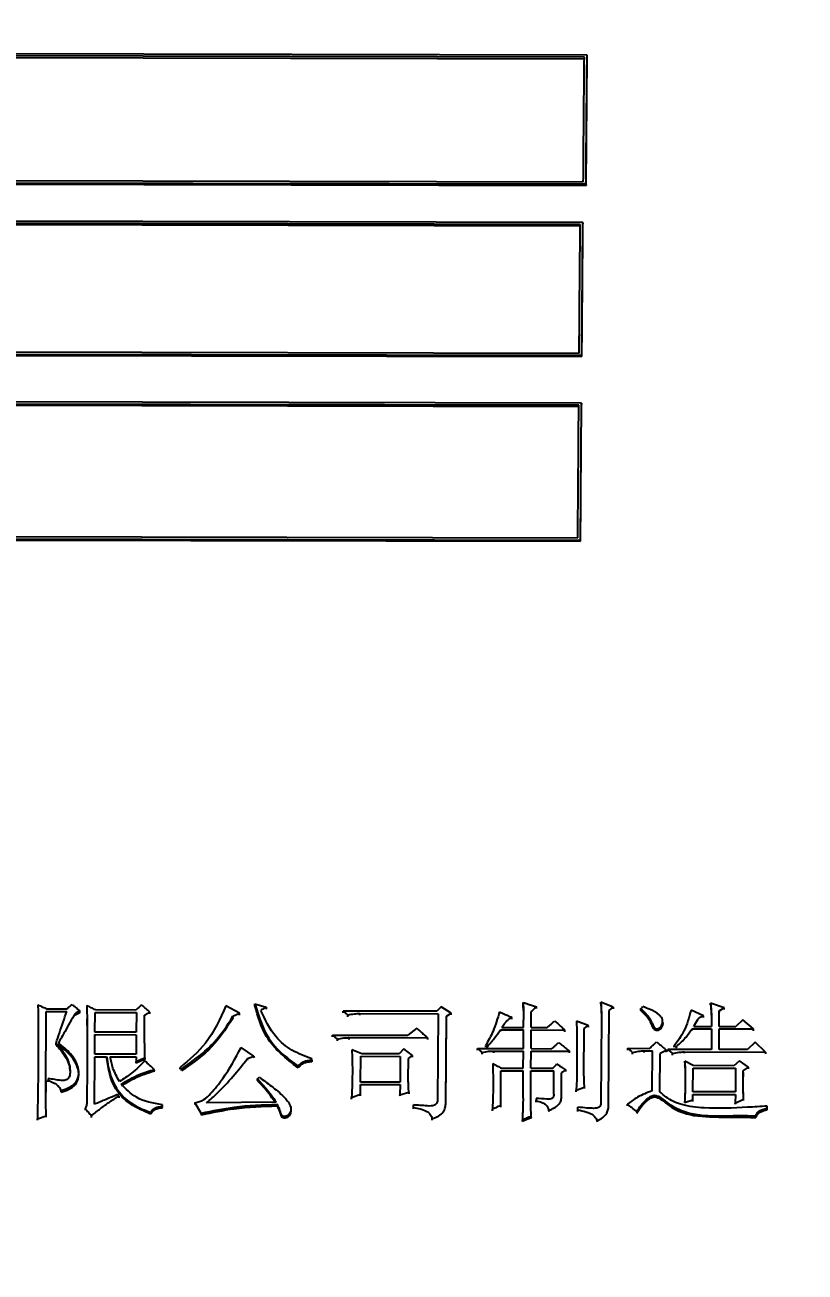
# Model space of a CAD drawing. Header units: millimetres. Extents: x 2454 to 4226, y 715 to 1968.
# Drawn here: x 2869.37 to 2882.25, y 1778.9 to 1799.49 of the extents above; entities that cross this region are included whole.
import ezdxf

# ---------------------------------------------------------------- set-up
doc = ezdxf.new("R2010")
doc.units = ezdxf.units.MM
doc.layers.add('标注', color=3, linetype='Continuous', lineweight=13)
doc.styles.add('SLDTEXTSTYLE1', font='txt.shx', dxfattribs={"width": 0.7, "bigfont": 'gbcbig.shx'})
doc.dimstyles.new('SLDDIMSTYLE12$0', dxfattribs={"dimtxt": 12, "dimasz": 10, "dimexe": 0, "dimexo": 0.0625, "dimgap": 0.875, "dimtad": 1, "dimdec": 1, "dimlfac": 1.8, "dimrnd": 1e-09, "dimzin": 12, "dimdsep": 46, "dimtxsty": 'SLDTEXTSTYLE1', "dimcen": 0.09, "dimdle": 8.16, "dimclrd": 3, "dimclre": 3, "dimadec": 0, "dimazin": 3, "dimtfac": 1, "dimtdec": 1, "dimtofl": 0, "dimtmove": 0, "dimatfit": 3, "dimfxl": 0, "dimfrac": 2, "dimtolj": 1, "dimlwd": 5, "dimlwe": 5, "dimarcsym": 0})

# ---------------------------------------------------------------- blocks, each defined once
blk = doc.blocks.new('*D56')
at = {"layer": 'Defpoints', "color": 0, "transparency": 16777216}
for p in [(3032.639, 1924.435), (3032.639, 1854.79), (2793.431, 1778.896)]:
    blk.add_point(p, dxfattribs=at)
at = {"layer": '标注', "color": 3, "linetype": 'Continuous', "lineweight": 5, "transparency": 16777216}
for p, q in [((3032.639, 1924.372), (3032.639, 1854.79)), ((2803.431, 1854.79), (3022.639, 1854.79))]:
    blk.add_line(p, q, dxfattribs=at)
at = {"layer": '标注', "color": 3, "lineweight": 5, "transparency": 16777216}
blk.add_line((2793.431, 1778.958), (2793.431, 1854.79), dxfattribs=at)
at = {"layer": '标注', "color": 3, "transparency": 16777216}
for points in [[(2803.431, 1856.457), (2803.431, 1853.123), (2793.431, 1854.79)], [(3022.639, 1856.457), (3022.639, 1853.123), (3032.639, 1854.79)]]:
    blk.add_solid(points, dxfattribs=at)
at = {"layer": '标注', "color": 0, "transparency": 16777216, "insert": (2913.035, 1869.379), "char_height": 12, "attachment_point": 5, "style": 'SLDTEXTSTYLE1'}
blk.add_mtext('\\A1;{\\H2.28571x;290}', dxfattribs=at)

msp = doc.modelspace()

# ---------------------------------------------------------------- linework, layer by layer
at = {"color": 7, "linetype": 'Continuous', "lineweight": 25}
for p, q in [((2878.654, 1798.995), (2858.735, 1799.038)), ((2878.609, 1798.962), (2858.78, 1799.005)), ((2858.78, 1798.979), (2878.609, 1798.936)), ((2878.636, 1796.843), (2878.654, 1798.97)), ((2858.717, 1796.91), (2878.635, 1796.867)), ((2858.717, 1796.886), (2878.636, 1796.843)), ((2858.762, 1796.944), (2878.591, 1796.901)), ((2878.635, 1796.867), (2878.636, 1796.843)), ((2878.585, 1796.233), (2860.577, 1796.272)), ((2878.54, 1796.199), (2860.627, 1796.237)), ((2860.627, 1796.214), (2878.54, 1796.175)), ((2878.568, 1794.015), (2878.585, 1796.21)), ((2860.559, 1794.076), (2878.568, 1794.037)), ((2860.56, 1794.054), (2878.568, 1794.015)), ((2860.61, 1794.111), (2878.523, 1794.072)), ((2878.562, 1793.248), (2858.643, 1793.291)), ((2878.516, 1793.212), (2858.688, 1793.255)), ((2858.688, 1793.234), (2878.517, 1793.191)), ((2878.546, 1790.966), (2878.562, 1793.226)), ((2858.672, 1791.065), (2878.5, 1791.022)), ((2858.626, 1791.029), (2878.545, 1790.986)), ((2858.627, 1791.009), (2878.546, 1790.966)), ((2869.729, 1783.243), (2870.06, 1783.242)), ((2871.199, 1783.223), (2870.537, 1783.224)), ((2872.912, 1783.17), (2872.689, 1783.294)), ((2873.167, 1783.298), (2873.166, 1783.326)), ((2876.242, 1783.278), (2876.174, 1783.204)), ((2876.407, 1783.17), (2876.242, 1783.278)), ((2879.085, 1783.272), (2878.881, 1783.356)), ((2878.882, 1783.326), (2878.886, 1783.243)), ((2878.886, 1783.243), (2878.889, 1783.174)), ((2879.016, 1783.214), (2879.085, 1783.272)), ((2879.543, 1783.217), (2879.542, 1783.246)), ((2880.574, 1783.128), (2880.37, 1783.22)), ((2880.915, 1783.26), (2880.692, 1783.335)), ((2880.837, 1783.21), (2880.915, 1783.26)), ((2869.712, 1781.895), (2869.719, 1783.201)), ((2869.719, 1783.201), (2870.06, 1783.201)), ((2869.72, 1783.173), (2869.719, 1783.201)), ((2870.275, 1783.179), (2870.197, 1783.138)), ((2870.525, 1782.859), (2870.527, 1783.183)), ((2870.527, 1783.183), (2871.209, 1783.181)), ((2870.528, 1783.154), (2870.527, 1783.183)), ((2871.209, 1783.181), (2871.207, 1782.858)), ((2871.346, 1783.111), (2871.345, 1783.14)), ((2872.805, 1783.12), (2872.912, 1783.17)), ((2872.806, 1783.091), (2872.805, 1783.12)), ((2874.626, 1783.207), (2874.703, 1783.141)), ((2876.174, 1783.204), (2874.626, 1783.207)), ((2874.627, 1783.179), (2874.626, 1783.207)), ((2874.704, 1783.112), (2874.703, 1783.141)), ((2874.898, 1783.165), (2876.193, 1783.162)), ((2874.899, 1783.136), (2874.898, 1783.165)), ((2876.193, 1783.162), (2876.185, 1781.731)), ((2876.321, 1781.689), (2876.329, 1783.121)), ((2876.322, 1781.662), (2876.33, 1783.092)), ((2876.329, 1783.121), (2876.407, 1783.17)), ((2877.41, 1783.073), (2877.41, 1783.102)), ((2877.603, 1782.935), (2877.604, 1783.06)), ((2877.604, 1783.135), (2877.604, 1783.128)), ((2877.73, 1782.935), (2877.731, 1783.201)), ((2877.732, 1783.172), (2877.731, 1783.201)), ((2878.674, 1782.966), (2878.48, 1783.041)), ((2878.889, 1783.099), (2878.882, 1781.692)), ((2879.008, 1781.658), (2879.016, 1783.214)), ((2879.901, 1783.021), (2879.901, 1783.05)), ((2880.574, 1783.1), (2880.574, 1783.128)), ((2880.836, 1782.953), (2880.837, 1783.21)), ((2880.838, 1783.182), (2880.837, 1783.21)), ((2881.226, 1783.06), (2881.108, 1782.953)), ((2881.4, 1782.911), (2881.226, 1783.06)), ((2870.523, 1782.493), (2870.525, 1782.818)), ((2871.207, 1782.858), (2870.525, 1782.859)), ((2870.525, 1782.818), (2871.207, 1782.816)), ((2870.526, 1782.79), (2870.525, 1782.818)), ((2871.207, 1782.816), (2871.205, 1782.492)), ((2871.346, 1782.732), (2871.345, 1782.915)), ((2874.448, 1782.809), (2874.526, 1782.743)), ((2874.448, 1782.809), (2875.695, 1782.807)), ((2874.449, 1782.781), (2874.448, 1782.809)), ((2875.841, 1782.923), (2875.695, 1782.807)), ((2877.223, 1782.895), (2877.603, 1782.894)), ((2877.243, 1782.936), (2877.603, 1782.935)), ((2877.601, 1782.586), (2877.603, 1782.894)), ((2877.728, 1782.586), (2877.73, 1782.894)), ((2877.73, 1782.935), (2877.993, 1782.935)), ((2877.73, 1782.894), (2878.285, 1782.892)), ((2878.602, 1782.143), (2878.606, 1782.917)), ((2878.606, 1782.917), (2878.674, 1782.966)), ((2880.388, 1782.913), (2880.709, 1782.912)), ((2880.417, 1782.954), (2880.709, 1782.954)), ((2880.709, 1782.912), (2880.707, 1782.571)), ((2880.833, 1782.571), (2880.835, 1782.912)), ((2880.835, 1782.912), (2881.4, 1782.911)), ((2880.836, 1782.953), (2881.108, 1782.953)), ((2873.152, 1782.463), (2872.938, 1782.605)), ((2874.721, 1782.767), (2876.016, 1782.764)), ((2874.722, 1782.739), (2874.721, 1782.767)), ((2876.979, 1782.61), (2876.979, 1782.638)), ((2877.009, 1782.593), (2877.008, 1782.621)), ((2880.094, 1782.631), (2880.133, 1782.623)), ((2880.095, 1782.603), (2880.094, 1782.631)), ((2881.428, 1782.695), (2881.301, 1782.57)), ((2881.602, 1782.528), (2881.428, 1782.695)), ((2870.519, 1781.668), (2870.523, 1782.452)), ((2871.205, 1782.492), (2870.523, 1782.493)), ((2870.523, 1782.452), (2870.718, 1782.451)), ((2870.719, 1782.424), (2870.718, 1782.451)), ((2870.776, 1782.451), (2871.205, 1782.45)), ((2871.205, 1782.45), (2871.204, 1782.375)), ((2871.351, 1782.436), (2871.351, 1782.406)), ((2873.045, 1782.421), (2873.152, 1782.463)), ((2874.105, 1782.394), (2874.106, 1782.419)), ((2874.105, 1782.394), (2874.106, 1782.367)), ((2874.106, 1782.392), (2874.106, 1782.419)), ((2874.934, 1782.501), (2874.768, 1782.568)), ((2874.912, 1782.034), (2874.914, 1782.459)), ((2874.914, 1782.459), (2875.566, 1782.458)), ((2875.547, 1782.499), (2874.934, 1782.501)), ((2875.625, 1782.582), (2875.547, 1782.499)), ((2875.566, 1782.458), (2875.564, 1782.033)), ((2875.771, 1782.474), (2875.625, 1782.582)), ((2875.7, 1782.074), (2875.702, 1782.424)), ((2875.702, 1782.424), (2875.771, 1782.474)), ((2876.842, 1782.588), (2877.601, 1782.586)), ((2876.843, 1782.56), (2876.842, 1782.588)), ((2876.92, 1782.494), (2876.92, 1782.521)), ((2877.114, 1782.546), (2877.601, 1782.545)), ((2877.115, 1782.518), (2877.114, 1782.546)), ((2877.6, 1782.262), (2877.601, 1782.545)), ((2877.726, 1782.261), (2877.728, 1782.545)), ((2877.728, 1782.586), (2878.069, 1782.585)), ((2877.728, 1782.545), (2878.361, 1782.543)), ((2877.729, 1782.517), (2877.728, 1782.545)), ((2879.325, 1782.591), (2879.685, 1782.59)), ((2879.325, 1782.563), (2879.325, 1782.591)), ((2879.403, 1782.497), (2879.402, 1782.524)), ((2879.597, 1782.549), (2879.733, 1782.549)), ((2879.598, 1782.521), (2879.597, 1782.549)), ((2879.73, 1781.89), (2879.733, 1782.549)), ((2879.856, 1781.873), (2879.86, 1782.507)), ((2879.987, 1782.573), (2880.064, 1782.506)), ((2880.707, 1782.571), (2879.987, 1782.573)), ((2879.987, 1782.545), (2879.987, 1782.573)), ((2880.065, 1782.479), (2880.064, 1782.506)), ((2880.259, 1782.531), (2881.602, 1782.528)), ((2880.26, 1782.503), (2880.259, 1782.531)), ((2881.301, 1782.57), (2880.833, 1782.571)), ((2870.256, 1782.194), (2870.255, 1782.222)), ((2871.205, 1782.348), (2871.204, 1782.375)), ((2871.506, 1782.215), (2871.505, 1782.242)), ((2871.934, 1782.274), (2871.953, 1782.249)), ((2871.935, 1782.247), (2871.934, 1782.274)), ((2871.954, 1782.222), (2871.953, 1782.249)), ((2877.227, 1781.645), (2877.23, 1782.221)), ((2877.23, 1782.221), (2877.599, 1782.22)), ((2877.24, 1782.263), (2877.6, 1782.262)), ((2877.597, 1781.77), (2877.599, 1782.22)), ((2877.723, 1781.711), (2877.726, 1782.22)), ((2877.726, 1782.261), (2878.086, 1782.261)), ((2877.726, 1782.22), (2878.106, 1782.219)), ((2878.104, 1781.835), (2878.106, 1782.219)), ((2878.23, 1781.785), (2878.232, 1782.185)), ((2880.404, 1782.306), (2880.268, 1782.381)), ((2880.401, 1781.872), (2880.403, 1782.264)), ((2880.403, 1782.264), (2881.104, 1782.263)), ((2881.075, 1782.304), (2880.404, 1782.306)), ((2881.173, 1782.387), (2881.075, 1782.304)), ((2881.104, 1782.263), (2881.102, 1781.871)), ((2881.319, 1782.279), (2881.173, 1782.387)), ((2881.231, 1782.221), (2881.319, 1782.279)), ((2881.231, 1782.194), (2881.231, 1782.221)), ((2881.232, 1782.193), (2881.231, 1782.122)), ((2869.714, 1782.062), (2869.713, 1781.868)), ((2869.752, 1782.095), (2869.752, 1782.062)), ((2869.753, 1782.035), (2869.752, 1782.062)), ((2873.209, 1782.06), (2873.208, 1782.088)), ((2874.911, 1781.992), (2875.564, 1781.991)), ((2874.911, 1781.834), (2874.911, 1781.992)), ((2874.912, 1781.966), (2874.911, 1781.992)), ((2875.564, 1782.033), (2874.912, 1782.034)), ((2875.564, 1781.991), (2875.563, 1781.824)), ((2875.701, 1782.047), (2875.7, 1782.074)), ((2878.485, 1782.076), (2878.474, 1781.901)), ((2869.713, 1781.868), (2869.712, 1781.895)), ((2869.966, 1781.868), (2869.965, 1781.895)), ((2870.919, 1781.801), (2870.92, 1781.774)), ((2874.764, 1781.776), (2874.911, 1781.834)), ((2874.765, 1781.749), (2874.764, 1781.776)), ((2875.563, 1781.824), (2875.709, 1781.865)), ((2875.564, 1781.798), (2875.563, 1781.824)), ((2875.709, 1781.865), (2875.71, 1781.838)), ((2878.231, 1781.759), (2878.23, 1781.785)), ((2878.474, 1781.901), (2878.611, 1781.951)), ((2881.102, 1781.871), (2880.401, 1781.872)), ((2880.401, 1781.83), (2881.102, 1781.829)), ((2880.401, 1781.738), (2880.401, 1781.83)), ((2880.402, 1781.804), (2880.401, 1781.83)), ((2881.102, 1781.829), (2881.101, 1781.687)), ((2871.638, 1781.632), (2871.639, 1781.657)), ((2871.639, 1781.606), (2871.638, 1781.632)), ((2871.639, 1781.631), (2871.639, 1781.657)), ((2872.174, 1781.689), (2872.28, 1781.514)), ((2872.174, 1781.689), (2872.175, 1781.663)), ((2873.518, 1781.703), (2872.369, 1781.689)), ((2873.537, 1781.661), (2873.538, 1781.635)), ((2873.755, 1781.622), (2873.755, 1781.63)), ((2875.786, 1781.615), (2875.786, 1781.656)), ((2875.786, 1781.589), (2875.786, 1781.615)), ((2876.322, 1781.662), (2876.321, 1781.689)), ((2877.091, 1781.561), (2877.09, 1781.587)), ((2877.724, 1781.685), (2877.723, 1781.711)), ((2877.811, 1781.761), (2877.811, 1781.727)), ((2877.812, 1781.701), (2877.811, 1781.727)), ((2878.025, 1781.542), (2878.024, 1781.568)), ((2878.501, 1781.575), (2878.502, 1781.617)), ((2878.502, 1781.55), (2878.501, 1781.575)), ((2879.009, 1781.631), (2879.008, 1781.658)), ((2879.32, 1781.64), (2879.32, 1781.666)), ((2880.264, 1781.697), (2880.401, 1781.738)), ((2881.101, 1781.687), (2881.238, 1781.753)), ((2881.102, 1781.661), (2881.101, 1781.687)), ((2881.627, 1781.602), (2881.627, 1781.636)), ((2881.628, 1781.61), (2881.627, 1781.636)), ((2881.627, 1781.576), (2881.627, 1781.602)), ((2869.574, 1781.427), (2869.72, 1781.477)), ((2869.574, 1781.402), (2869.574, 1781.427)), ((2872.28, 1781.514), (2872.281, 1781.488)), ((2878.823, 1781.373), (2878.822, 1781.399))]:
    msp.add_line(p, q, dxfattribs=at)
at = {"color": 7, "linetype": 'Continuous', "lineweight": 25, "flags": 128}
for points in [[(2878.654, 1798.97), (2878.654, 1798.984), (2878.654, 1798.995)], [(2878.585, 1796.233), (2878.585, 1796.22), (2878.585, 1796.21)], [(2878.568, 1794.015), (2878.568, 1794.027), (2878.568, 1794.037)], [(2878.562, 1793.248), (2878.562, 1793.236), (2878.562, 1793.226)], [(2878.546, 1790.966), (2878.545, 1790.977), (2878.545, 1790.986)], [(2873.166, 1783.326), (2873.259, 1783.297), (2873.351, 1783.268)], [(2873.351, 1783.268), (2873.351, 1783.252), (2873.352, 1783.239)], [(2877.597, 1783.321), (2877.596, 1783.337), (2877.596, 1783.35)], [(2877.82, 1783.246), (2877.82, 1783.262), (2877.819, 1783.275)], [(2878.882, 1783.327), (2878.881, 1783.343), (2878.881, 1783.356)], [(2879.085, 1783.272), (2879.085, 1783.256), (2879.086, 1783.243)], [(2879.899, 1783.02), (2879.902, 1783.003), (2879.894, 1782.96), (2879.872, 1782.921), (2879.851, 1782.9), (2879.823, 1782.888), (2879.796, 1782.887), (2879.781, 1782.891), (2879.768, 1782.9), (2879.753, 1782.921), (2879.703, 1783.029), (2879.642, 1783.115), (2879.543, 1783.217), (2879.543, 1783.217)], [(2880.692, 1783.306), (2880.692, 1783.322), (2880.692, 1783.335)], [(2880.916, 1783.231), (2880.915, 1783.247), (2880.915, 1783.26)], [(2870.274, 1783.208), (2870.235, 1783.188), (2870.216, 1783.177), (2870.196, 1783.167)], [(2870.197, 1783.138), (2870.196, 1783.154), (2870.196, 1783.167)], [(2870.275, 1783.179), (2870.275, 1783.196), (2870.274, 1783.208)], [(2871.433, 1783.161), (2871.433, 1783.177), (2871.433, 1783.189)], [(2872.913, 1783.141), (2872.913, 1783.157), (2872.912, 1783.17)], [(2876.33, 1783.092), (2876.329, 1783.108), (2876.329, 1783.121)], [(2876.408, 1783.142), (2876.408, 1783.158), (2876.407, 1783.17)], [(2879.017, 1783.186), (2879.017, 1783.202), (2879.016, 1783.214)], [(2877.224, 1782.867), (2877.224, 1782.882), (2877.223, 1782.895)], [(2877.73, 1782.865), (2877.73, 1782.881), (2877.73, 1782.894)], [(2878.285, 1782.864), (2878.285, 1782.88), (2878.285, 1782.892)], [(2878.607, 1782.888), (2878.606, 1782.904), (2878.606, 1782.917)], [(2878.675, 1782.938), (2878.675, 1782.954), (2878.674, 1782.966)], [(2880.388, 1782.885), (2880.388, 1782.893), (2880.388, 1782.901), (2880.388, 1782.913)], [(2880.836, 1782.884), (2880.836, 1782.899), (2880.835, 1782.912)], [(2881.401, 1782.882), (2881.4, 1782.898), (2881.4, 1782.911)], [(2869.883, 1782.65), (2869.882, 1782.664), (2869.882, 1782.678)], [(2874.526, 1782.743), (2874.526, 1782.729), (2874.527, 1782.715)], [(2876.016, 1782.764), (2876.016, 1782.749), (2876.016, 1782.736)], [(2876.979, 1782.638), (2876.993, 1782.629), (2877.008, 1782.621)], [(2880.134, 1782.595), (2880.133, 1782.607), (2880.133, 1782.615), (2880.133, 1782.623)], [(2870.524, 1782.425), (2870.524, 1782.44), (2870.523, 1782.452)], [(2871.204, 1782.375), (2871.277, 1782.404), (2871.351, 1782.433)], [(2871.351, 1782.406), (2871.278, 1782.377), (2871.205, 1782.348)], [(2871.351, 1782.406), (2871.351, 1782.421), (2871.351, 1782.433)], [(2873.045, 1782.394), (2873.045, 1782.409), (2873.045, 1782.421)], [(2873.152, 1782.463), (2873.152, 1782.447), (2873.153, 1782.435)], [(2874.915, 1782.432), (2874.914, 1782.447), (2874.914, 1782.459)], [(2875.703, 1782.397), (2875.703, 1782.412), (2875.702, 1782.424)], [(2875.771, 1782.446), (2875.771, 1782.462), (2875.771, 1782.474)], [(2878.361, 1782.516), (2878.361, 1782.531), (2878.361, 1782.543)], [(2879.967, 1782.556), (2879.926, 1782.538), (2879.893, 1782.522), (2879.86, 1782.507)], [(2879.86, 1782.479), (2879.86, 1782.494), (2879.86, 1782.507)], [(2879.968, 1782.529), (2879.967, 1782.544), (2879.967, 1782.556)], [(2881.603, 1782.5), (2881.603, 1782.516), (2881.602, 1782.528)], [(2873.881, 1782.295), (2873.881, 1782.287), (2873.881, 1782.279), (2873.882, 1782.268)], [(2877.23, 1782.194), (2877.23, 1782.209), (2877.23, 1782.221)], [(2877.727, 1782.193), (2877.726, 1782.208), (2877.726, 1782.22)], [(2878.233, 1782.158), (2878.232, 1782.173), (2878.232, 1782.185)], [(2878.301, 1782.208), (2878.301, 1782.223), (2878.301, 1782.235)], [(2880.269, 1782.354), (2880.268, 1782.369), (2880.268, 1782.381)], [(2880.404, 1782.237), (2880.404, 1782.252), (2880.403, 1782.264)], [(2881.319, 1782.252), (2881.319, 1782.267), (2881.319, 1782.279)], [(2873.208, 1782.088), (2873.216, 1782.094), (2873.227, 1782.103), (2873.238, 1782.113)], [(2870.919, 1781.801), (2870.909, 1781.813), (2870.9, 1781.826)], [(2874.911, 1781.808), (2874.911, 1781.822), (2874.911, 1781.834)], [(2878.475, 1781.875), (2878.474, 1781.889), (2878.474, 1781.901)], [(2878.611, 1781.925), (2878.611, 1781.939), (2878.611, 1781.951)], [(2870.363, 1781.593), (2870.363, 1781.586), (2870.363, 1781.58), (2870.364, 1781.567)], [(2873.76, 1781.577), (2873.763, 1781.563), (2873.754, 1781.512), (2873.735, 1781.476), (2873.703, 1781.449), (2873.668, 1781.437), (2873.648, 1781.437), (2873.633, 1781.441), (2873.62, 1781.451), (2873.607, 1781.47), (2873.589, 1781.519), (2873.571, 1781.565), (2873.538, 1781.635), (2873.538, 1781.635)], [(2877.227, 1781.619), (2877.227, 1781.633), (2877.227, 1781.645)], [(2880.401, 1781.712), (2880.401, 1781.727), (2880.401, 1781.738)], [(2881.239, 1781.727), (2881.238, 1781.742), (2881.238, 1781.753)], [(2869.721, 1781.452), (2869.72, 1781.466), (2869.72, 1781.477)], [(2870.47, 1781.45), (2870.47, 1781.464), (2870.469, 1781.476)], [(2871.444, 1781.506), (2871.444, 1781.513), (2871.444, 1781.52), (2871.443, 1781.532)], [(2876.097, 1781.404), (2876.097, 1781.411), (2876.096, 1781.419), (2876.096, 1781.43)], [(2877.586, 1781.384), (2877.586, 1781.398), (2877.585, 1781.41)], [(2877.733, 1781.442), (2877.659, 1781.413), (2877.586, 1781.384)], [(2877.733, 1781.443), (2877.732, 1781.457), (2877.732, 1781.468)], [(2879.475, 1781.548), (2879.475, 1781.542), (2879.475, 1781.535), (2879.476, 1781.522)], [(2881.442, 1781.451), (2881.442, 1781.458), (2881.441, 1781.465), (2881.441, 1781.477)]]:
    msp.add_lwpolyline(points, dxfattribs=at)
at = {"color": 7, "linetype": 'Continuous', "lineweight": 25}
for points, knots in [([(2878.591, 1796.901), (2878.593, 1797.116), (2878.596, 1797.546), (2878.602, 1798.234), (2878.606, 1798.703), (2878.609, 1798.962)], [0, 0, 0, 0, 0.309932, 0.619864, 1, 1, 1, 1]), ([(2878.635, 1796.867), (2878.637, 1797.082), (2878.641, 1797.512), (2878.647, 1798.223), (2878.651, 1798.714), (2878.654, 1798.995)], [0, 0, 0, 0, 0.300092, 0.600184, 1, 1, 1, 1]), ([(2878.523, 1794.072), (2878.525, 1794.294), (2878.528, 1794.737), (2878.534, 1795.447), (2878.538, 1795.932), (2878.54, 1796.199)], [0, 0, 0, 0, 0.309932, 0.619864, 1, 1, 1, 1]), ([(2878.568, 1794.037), (2878.569, 1794.259), (2878.573, 1794.702), (2878.579, 1795.435), (2878.583, 1795.943), (2878.585, 1796.233)], [0, 0, 0, 0, 0.300092, 0.600184, 1, 1, 1, 1]), ([(2878.5, 1791.022), (2878.502, 1791.25), (2878.505, 1791.706), (2878.511, 1792.437), (2878.514, 1792.937), (2878.516, 1793.212)], [0, 0, 0, 0, 0.309932, 0.619864, 1, 1, 1, 1]), ([(2878.545, 1790.986), (2878.547, 1791.214), (2878.55, 1791.67), (2878.555, 1792.425), (2878.559, 1792.949), (2878.562, 1793.248)], [0, 0, 0, 0, 0.300092, 0.600184, 1, 1, 1, 1]), ([(2869.584, 1783.309), (2869.587, 1783.017), (2869.592, 1782.579), (2869.584, 1781.951), (2869.577, 1781.615), (2869.574, 1781.427)], [0, 0, 0, 0, 0.467547, 0.701316, 1, 1, 1, 1]), ([(2869.584, 1783.309), (2869.597, 1783.303), (2869.624, 1783.291), (2869.673, 1783.269), (2869.708, 1783.253), (2869.729, 1783.243)], [0, 0, 0, 0, 0.277847, 0.555694, 1, 1, 1, 1]), ([(2870.06, 1783.242), (2870.071, 1783.251), (2870.092, 1783.269), (2870.121, 1783.293), (2870.139, 1783.309), (2870.148, 1783.316)], [0, 0, 0, 0, 0.381894, 0.690947, 1, 1, 1, 1]), ([(2870.148, 1783.316), (2870.159, 1783.307), (2870.182, 1783.288), (2870.224, 1783.252), (2870.254, 1783.225), (2870.274, 1783.208)], [0, 0, 0, 0, 0.264385, 0.52877, 1, 1, 1, 1]), ([(2870.392, 1783.299), (2870.392, 1783.272), (2870.394, 1783.134), (2870.397, 1782.803), (2870.395, 1782.401), (2870.394, 1782.011), (2870.393, 1781.816), (2870.393, 1781.718)], [0, 0, 0, 0, 0.052356, 0.261783, 0.630871, 0.815433, 1, 1, 1, 1]), ([(2870.537, 1783.224), (2870.513, 1783.237), (2870.464, 1783.262), (2870.416, 1783.287), (2870.392, 1783.299)], [0, 0, 0, 0, 0.5000008, 1, 1, 1, 1]), ([(2871.297, 1783.306), (2871.281, 1783.292), (2871.248, 1783.264), (2871.215, 1783.237), (2871.199, 1783.223)], [0, 0, 0, 0, 0.500001, 1, 1, 1, 1]), ([(2871.433, 1783.189), (2871.41, 1783.209), (2871.365, 1783.247), (2871.32, 1783.286), (2871.297, 1783.306)], [0, 0, 0, 0, 0.500001, 1, 1, 1, 1]), ([(2872.689, 1783.294), (2872.592, 1783.078), (2872.416, 1782.686), (2872.083, 1782.401), (2871.934, 1782.274)], [0, 0, 0, 0, 0.5524178, 1, 1, 1, 1]), ([(2873.166, 1783.326), (2873.237, 1783.098), (2873.366, 1782.684), (2873.721, 1782.415), (2873.881, 1782.295)], [0, 0, 0, 0, 0.549768, 1, 1, 1, 1]), ([(2873.882, 1782.267), (2873.682, 1782.425), (2873.331, 1782.703), (2873.217, 1783.118), (2873.167, 1783.297)], [0, 0, 0, 0, 0.568365, 1, 1, 1, 1]), ([(2873.351, 1783.268), (2873.338, 1783.261), (2873.317, 1783.249), (2873.288, 1783.232), (2873.271, 1783.223), (2873.263, 1783.218)], [0, 0, 0, 0, 0.440504, 0.720258, 1, 1, 1, 1]), ([(2874.106, 1782.419), (2873.993, 1782.46), (2873.772, 1782.541), (2873.455, 1782.809), (2873.335, 1783.065), (2873.263, 1783.218)], [0, 0, 0, 0, 0.290671, 0.573129, 1, 1, 1, 1]), ([(2877.596, 1783.35), (2877.598, 1783.316), (2877.603, 1783.251), (2877.604, 1783.154), (2877.604, 1783.091), (2877.604, 1783.06)], [0, 0, 0, 0, 0.351074, 0.675448, 1, 1, 1, 1]), ([(2877.596, 1783.35), (2877.624, 1783.341), (2877.676, 1783.323), (2877.75, 1783.298), (2877.796, 1783.283), (2877.819, 1783.275)], [0, 0, 0, 0, 0.379145, 0.689572, 1, 1, 1, 1]), ([(2877.603, 1783.214), (2877.603, 1783.218), (2877.602, 1783.254), (2877.599, 1783.29), (2877.597, 1783.321)], [0, 0, 0, 0, 0.127926, 1, 1, 1, 1]), ([(2877.819, 1783.275), (2877.808, 1783.266), (2877.788, 1783.248), (2877.759, 1783.224), (2877.74, 1783.208), (2877.731, 1783.201)], [0, 0, 0, 0, 0.381894, 0.690947, 1, 1, 1, 1]), ([(2878.881, 1783.356), (2878.883, 1783.327), (2878.886, 1783.27), (2878.889, 1783.184), (2878.889, 1783.127), (2878.889, 1783.099)], [0, 0, 0, 0, 0.334077, 0.666963, 1, 1, 1, 1]), ([(2879.542, 1783.246), (2879.576, 1783.214), (2879.657, 1783.137), (2879.722, 1783.025), (2879.753, 1782.942), (2879.775, 1782.921), (2879.793, 1782.914), (2879.815, 1782.914), (2879.839, 1782.921), (2879.864, 1782.938), (2879.887, 1782.972), (2879.904, 1783.015), (2879.901, 1783.062), (2879.882, 1783.107), (2879.818, 1783.173), (2879.708, 1783.229), (2879.613, 1783.264), (2879.572, 1783.28)], [0, 0, 0, 0, 0.134357, 0.322726, 0.376065, 0.394239, 0.409468, 0.428765, 0.453702, 0.478777, 0.515107, 0.570759, 0.612235, 0.653529, 0.71083, 0.875924, 1, 1, 1, 1]), ([(2879.542, 1783.246), (2879.545, 1783.249), (2879.551, 1783.256), (2879.561, 1783.267), (2879.568, 1783.275), (2879.572, 1783.28)], [0, 0, 0, 0, 0.255796, 0.627898, 1, 1, 1, 1]), ([(2880.37, 1783.22), (2880.338, 1783.103), (2880.281, 1782.891), (2880.151, 1782.711), (2880.094, 1782.631)], [0, 0, 0, 0, 0.5548, 1, 1, 1, 1]), ([(2880.692, 1783.335), (2880.696, 1783.297), (2880.705, 1783.22), (2880.708, 1783.093), (2880.709, 1783.004), (2880.709, 1782.954)], [0, 0, 0, 0, 0.3030615, 0.6060835, 1, 1, 1, 1]), ([(2880.695, 1783.288), (2880.695, 1783.288), (2880.695, 1783.288), (2880.695, 1783.287), (2880.695, 1783.283), (2880.699, 1783.241), (2880.705, 1783.164), (2880.708, 1783.084), (2880.708, 1783.046), (2880.709, 1783.025), (2880.709, 1783.015), (2880.709, 1783.008)], [0, 0, 0, 0, 0.005869, 0.01253, 0.027505, 0.074273, 0.467467, 0.715309, 0.841666, 0.89519, 1, 1, 1, 1]), ([(2869.882, 1782.678), (2869.9, 1782.732), (2869.939, 1782.846), (2869.999, 1783.021), (2870.04, 1783.141), (2870.06, 1783.201)], [0, 0, 0, 0, 0.3110482, 0.6555228, 1, 1, 1, 1]), ([(2870.196, 1783.167), (2870.168, 1783.117), (2870.111, 1783.016), (2870.02, 1782.853), (2869.956, 1782.74), (2869.921, 1782.678)], [0, 0, 0, 0, 0.308208, 0.616415, 1, 1, 1, 1]), ([(2870.393, 1783.072), (2870.393, 1783.072), (2870.393, 1783.073), (2870.393, 1783.072), (2870.393, 1783.072), (2870.393, 1783.071), (2870.393, 1783.07), (2870.393, 1783.054), (2870.394, 1782.929), (2870.396, 1782.652), (2870.395, 1782.393), (2870.395, 1782.237)], [0, 0, 0, 0, 0.000211, 0.000966, 0.001735, 0.002609, 0.003646, 0.006314, 0.056879, 0.433726, 1, 1, 1, 1]), ([(2871.351, 1782.433), (2871.348, 1782.575), (2871.344, 1782.764), (2871.344, 1782.999), (2871.345, 1783.093), (2871.345, 1783.14)], [0, 0, 0, 0, 0.600843, 0.80042, 1, 1, 1, 1]), ([(2871.345, 1783.14), (2871.359, 1783.148), (2871.389, 1783.165), (2871.418, 1783.181), (2871.433, 1783.189)], [0, 0, 0, 0, 0.500002, 1, 1, 1, 1]), ([(2871.953, 1782.249), (2872.146, 1782.386), (2872.488, 1782.627), (2872.709, 1782.971), (2872.805, 1783.12)], [0, 0, 0, 0, 0.565761, 1, 1, 1, 1]), ([(2872.806, 1783.091), (2872.681, 1782.902), (2872.454, 1782.56), (2872.109, 1782.326), (2871.954, 1782.221)], [0, 0, 0, 0, 0.553261, 1, 1, 1, 1]), ([(2874.703, 1783.141), (2874.739, 1783.149), (2874.803, 1783.164), (2874.869, 1783.165), (2874.898, 1783.165)], [0, 0, 0, 0, 0.558776, 1, 1, 1, 1]), ([(2877.206, 1783.193), (2877.175, 1783.086), (2877.119, 1782.893), (2877.022, 1782.716), (2876.979, 1782.638)], [0, 0, 0, 0, 0.5572074, 1, 1, 1, 1]), ([(2877.206, 1783.193), (2877.233, 1783.181), (2877.28, 1783.16), (2877.348, 1783.129), (2877.389, 1783.111), (2877.41, 1783.102)], [0, 0, 0, 0, 0.398182, 0.699091, 1, 1, 1, 1]), ([(2877.243, 1782.936), (2877.259, 1782.958), (2877.284, 1782.993), (2877.324, 1783.039), (2877.362, 1783.077), (2877.393, 1783.093), (2877.41, 1783.102)], [0, 0, 0, 0, 0.3353266, 0.5539346, 0.7748905, 1, 1, 1, 1]), ([(2877.993, 1782.935), (2878.004, 1782.944), (2878.026, 1782.963), (2878.069, 1782.999), (2878.1, 1783.025), (2878.12, 1783.042)], [0, 0, 0, 0, 0.264388, 0.528776, 1, 1, 1, 1]), ([(2878.12, 1783.042), (2878.142, 1783.023), (2878.18, 1782.988), (2878.235, 1782.938), (2878.268, 1782.908), (2878.285, 1782.892)], [0, 0, 0, 0, 0.393832, 0.696916, 1, 1, 1, 1]), ([(2878.48, 1783.041), (2878.483, 1782.892), (2878.487, 1782.668), (2878.485, 1782.346), (2878.485, 1782.174), (2878.485, 1782.076)], [0, 0, 0, 0, 0.465673, 0.698506, 1, 1, 1, 1]), ([(2880.417, 1782.954), (2880.437, 1782.993), (2880.465, 1783.047), (2880.52, 1783.11), (2880.555, 1783.122), (2880.574, 1783.128)], [0, 0, 0, 0, 0.550846, 0.772189, 1, 1, 1, 1]), ([(2875.841, 1782.923), (2875.863, 1782.903), (2875.903, 1782.867), (2875.961, 1782.814), (2875.997, 1782.781), (2876.016, 1782.764)], [0, 0, 0, 0, 0.372499, 0.686249, 1, 1, 1, 1]), ([(2877.008, 1782.621), (2877.027, 1782.643), (2877.065, 1782.687), (2877.139, 1782.777), (2877.19, 1782.848), (2877.223, 1782.895)], [0, 0, 0, 0, 0.25098, 0.501993, 1, 1, 1, 1]), ([(2880.133, 1782.623), (2880.187, 1782.672), (2880.282, 1782.761), (2880.356, 1782.867), (2880.388, 1782.913)], [0, 0, 0, 0, 0.563509, 1, 1, 1, 1]), ([(2869.882, 1782.678), (2869.934, 1782.618), (2870.027, 1782.512), (2870.107, 1782.341), (2870.117, 1782.216), (2870.11, 1782.137), (2870.09, 1782.099), (2870.064, 1782.074), (2870.023, 1782.058), (2869.916, 1782.061), (2869.824, 1782.08), (2869.752, 1782.095)], [0, 0, 0, 0, 0.238272, 0.421507, 0.564341, 0.620408, 0.659481, 0.692106, 0.724915, 0.786663, 1, 1, 1, 1]), ([(2869.883, 1782.65), (2869.934, 1782.59), (2870.026, 1782.484), (2870.104, 1782.333), (2870.108, 1782.246), (2870.109, 1782.22)], [0, 0, 0, 0, 0.474681, 0.83885, 1, 1, 1, 1]), ([(2869.965, 1781.895), (2870.009, 1781.909), (2870.096, 1781.936), (2870.212, 1782.016), (2870.264, 1782.143), (2870.249, 1782.317), (2870.132, 1782.512), (2869.992, 1782.622), (2869.921, 1782.678)], [0, 0, 0, 0, 0.127722, 0.251241, 0.37674, 0.501176, 0.745599, 1, 1, 1, 1]), ([(2869.966, 1781.867), (2870.01, 1781.882), (2870.097, 1781.909), (2870.213, 1781.988), (2870.265, 1782.115), (2870.25, 1782.289), (2870.133, 1782.484), (2869.993, 1782.594), (2869.922, 1782.65)], [0, 0, 0, 0, 0.127805, 0.251362, 0.376817, 0.501186, 0.745549, 1, 1, 1, 1]), ([(2872.174, 1781.689), (2872.226, 1781.703), (2872.328, 1781.731), (2872.477, 1781.884), (2872.7, 1782.16), (2872.844, 1782.429), (2872.938, 1782.605)], [0, 0, 0, 0, 0.1251237, 0.2477171, 0.507766, 1, 1, 1, 1]), ([(2874.526, 1782.743), (2874.562, 1782.751), (2874.626, 1782.766), (2874.692, 1782.767), (2874.721, 1782.767)], [0, 0, 0, 0, 0.55878, 1, 1, 1, 1]), ([(2878.069, 1782.585), (2878.08, 1782.595), (2878.102, 1782.614), (2878.141, 1782.647), (2878.169, 1782.671), (2878.186, 1782.685)], [0, 0, 0, 0, 0.28642, 0.572841, 1, 1, 1, 1]), ([(2878.186, 1782.685), (2878.209, 1782.666), (2878.249, 1782.634), (2878.307, 1782.586), (2878.343, 1782.558), (2878.361, 1782.543)], [0, 0, 0, 0, 0.391459, 0.695729, 1, 1, 1, 1]), ([(2879.685, 1782.59), (2879.696, 1782.6), (2879.717, 1782.62), (2879.756, 1782.656), (2879.785, 1782.682), (2879.802, 1782.698)], [0, 0, 0, 0, 0.275913, 0.551825, 1, 1, 1, 1]), ([(2879.802, 1782.698), (2879.824, 1782.679), (2879.863, 1782.646), (2879.918, 1782.599), (2879.951, 1782.57), (2879.967, 1782.556)], [0, 0, 0, 0, 0.404353, 0.702177, 1, 1, 1, 1]), ([(2870.718, 1782.451), (2870.735, 1782.342), (2870.77, 1782.122), (2870.925, 1781.833), (2871.172, 1781.641), (2871.352, 1781.569), (2871.443, 1781.532)], [0, 0, 0, 0, 0.270784, 0.545188, 0.769924, 1, 1, 1, 1]), ([(2871.444, 1781.506), (2871.329, 1781.554), (2871.105, 1781.649), (2870.797, 1781.957), (2870.748, 1782.248), (2870.719, 1782.424)], [0, 0, 0, 0, 0.29219, 0.57376, 1, 1, 1, 1]), ([(2870.93, 1782.043), (2870.89, 1782.116), (2870.819, 1782.245), (2870.789, 1782.389), (2870.776, 1782.451)], [0, 0, 0, 0, 0.561971, 1, 1, 1, 1]), ([(2871.35, 1782.436), (2871.35, 1782.436), (2871.351, 1782.436), (2871.351, 1782.439), (2871.351, 1782.441), (2871.351, 1782.442), (2871.351, 1782.445), (2871.35, 1782.454), (2871.35, 1782.462), (2871.35, 1782.469)], [0, 0, 0, 0, 0.352173, 0.453333, 0.501082, 0.547034, 0.593684, 0.645531, 1, 1, 1, 1]), ([(2872.369, 1781.689), (2872.429, 1781.743), (2872.583, 1781.883), (2872.811, 1782.126), (2872.967, 1782.323), (2873.045, 1782.421)], [0, 0, 0, 0, 0.242987, 0.620247, 1, 1, 1, 1]), ([(2873.881, 1782.295), (2873.899, 1782.316), (2873.93, 1782.351), (2873.991, 1782.379), (2874.047, 1782.393), (2874.086, 1782.394), (2874.105, 1782.394)], [0, 0, 0, 0, 0.328519, 0.549117, 0.773729, 1, 1, 1, 1]), ([(2874.768, 1782.568), (2874.772, 1782.456), (2874.779, 1782.269), (2874.774, 1782.005), (2874.768, 1781.852), (2874.764, 1781.776)], [0, 0, 0, 0, 0.421545, 0.710677, 1, 1, 1, 1]), ([(2876.92, 1782.521), (2876.909, 1782.531), (2876.89, 1782.547), (2876.864, 1782.569), (2876.849, 1782.582), (2876.842, 1782.588)], [0, 0, 0, 0, 0.4296253, 0.7148127, 1, 1, 1, 1]), ([(2876.92, 1782.521), (2876.955, 1782.53), (2877.02, 1782.544), (2877.085, 1782.545), (2877.114, 1782.546)], [0, 0, 0, 0, 0.558776, 1, 1, 1, 1]), ([(2879.402, 1782.524), (2879.391, 1782.534), (2879.373, 1782.55), (2879.347, 1782.572), (2879.332, 1782.585), (2879.325, 1782.591)], [0, 0, 0, 0, 0.4296254, 0.7148127, 1, 1, 1, 1]), ([(2879.402, 1782.524), (2879.438, 1782.532), (2879.502, 1782.547), (2879.568, 1782.548), (2879.597, 1782.549)], [0, 0, 0, 0, 0.558776, 1, 1, 1, 1]), ([(2880.064, 1782.506), (2880.1, 1782.514), (2880.164, 1782.529), (2880.23, 1782.53), (2880.259, 1782.531)], [0, 0, 0, 0, 0.558776, 1, 1, 1, 1]), ([(2871.35, 1782.383), (2871.279, 1782.313), (2871.151, 1782.186), (2870.998, 1782.087), (2870.93, 1782.043)], [0, 0, 0, 0, 0.556251, 1, 1, 1, 1]), ([(2870.959, 1782.001), (2871.055, 1782.057), (2871.228, 1782.158), (2871.42, 1782.216), (2871.505, 1782.242)], [0, 0, 0, 0, 0.55797, 1, 1, 1, 1]), ([(2871.506, 1782.214), (2871.399, 1782.179), (2871.208, 1782.117), (2871.035, 1782.017), (2870.96, 1781.974)], [0, 0, 0, 0, 0.561642, 1, 1, 1, 1]), ([(2871.505, 1782.242), (2871.479, 1782.265), (2871.428, 1782.313), (2871.376, 1782.36), (2871.35, 1782.383)], [0, 0, 0, 0, 0.499715, 1, 1, 1, 1]), ([(2874.106, 1782.366), (2874.076, 1782.365), (2874.027, 1782.363), (2873.963, 1782.34), (2873.915, 1782.309), (2873.893, 1782.281), (2873.882, 1782.267)], [0, 0, 0, 0, 0.348284, 0.570933, 0.78845, 1, 1, 1, 1]), ([(2877.094, 1782.338), (2877.098, 1782.238), (2877.104, 1782.063), (2877.1, 1781.812), (2877.093, 1781.662), (2877.09, 1781.587)], [0, 0, 0, 0, 0.400119, 0.699938, 1, 1, 1, 1]), ([(2877.094, 1782.338), (2877.107, 1782.331), (2877.133, 1782.317), (2877.182, 1782.292), (2877.217, 1782.274), (2877.24, 1782.263)], [0, 0, 0, 0, 0.271194, 0.542387, 1, 1, 1, 1]), ([(2878.086, 1782.261), (2878.096, 1782.271), (2878.113, 1782.289), (2878.136, 1782.314), (2878.149, 1782.328), (2878.155, 1782.336)], [0, 0, 0, 0, 0.431977, 0.715989, 1, 1, 1, 1]), ([(2878.155, 1782.336), (2878.167, 1782.327), (2878.191, 1782.31), (2878.24, 1782.277), (2878.276, 1782.252), (2878.301, 1782.235)], [0, 0, 0, 0, 0.2501465, 0.500293, 1, 1, 1, 1]), ([(2878.301, 1782.235), (2878.295, 1782.231), (2878.283, 1782.223), (2878.266, 1782.21), (2878.249, 1782.198), (2878.238, 1782.19), (2878.232, 1782.185)], [0, 0, 0, 0, 0.25, 0.5, 0.75, 1, 1, 1, 1]), ([(2880.268, 1782.381), (2880.271, 1782.299), (2880.277, 1782.145), (2880.275, 1781.917), (2880.268, 1781.77), (2880.264, 1781.697)], [0, 0, 0, 0, 0.358343, 0.678963, 1, 1, 1, 1]), ([(2880.27, 1782.304), (2880.27, 1782.305), (2880.27, 1782.305), (2880.27, 1782.302), (2880.27, 1782.296), (2880.272, 1782.224), (2880.277, 1782.039), (2880.272, 1781.884), (2880.269, 1781.8)], [0, 0, 0, 0, 0.016341, 0.02851, 0.041081, 0.069133, 0.496707, 1, 1, 1, 1]), ([(2881.238, 1781.753), (2881.235, 1781.829), (2881.231, 1781.944), (2881.23, 1782.1), (2881.231, 1782.18), (2881.231, 1782.221)], [0, 0, 0, 0, 0.484105, 0.742039, 1, 1, 1, 1]), ([(2869.752, 1782.062), (2869.783, 1782.05), (2869.834, 1782.031), (2869.896, 1781.991), (2869.94, 1781.948), (2869.957, 1781.912), (2869.965, 1781.895)], [0, 0, 0, 0, 0.349206, 0.57168, 0.788739, 1, 1, 1, 1]), ([(2871.639, 1781.657), (2871.486, 1781.684), (2871.219, 1781.731), (2871.037, 1781.92), (2870.959, 1782.001)], [0, 0, 0, 0, 0.570587, 1, 1, 1, 1]), ([(2873.208, 1782.088), (2873.255, 1782.036), (2873.334, 1781.949), (2873.438, 1781.821), (2873.491, 1781.743), (2873.518, 1781.703)], [0, 0, 0, 0, 0.422514, 0.710691, 1, 1, 1, 1]), ([(2873.499, 1781.703), (2873.466, 1781.751), (2873.406, 1781.837), (2873.306, 1781.954), (2873.241, 1782.025), (2873.209, 1782.06)], [0, 0, 0, 0, 0.377655, 0.688586, 1, 1, 1, 1]), ([(2873.238, 1782.113), (2873.305, 1782.065), (2873.447, 1781.963), (2873.606, 1781.834), (2873.708, 1781.721), (2873.751, 1781.654), (2873.765, 1781.589), (2873.757, 1781.541), (2873.736, 1781.501), (2873.705, 1781.475), (2873.673, 1781.463), (2873.649, 1781.462), (2873.632, 1781.467), (2873.617, 1781.478), (2873.6, 1781.505), (2873.589, 1781.545), (2873.568, 1781.601), (2873.549, 1781.638), (2873.537, 1781.661)], [0, 0, 0, 0, 0.209013, 0.438145, 0.516213, 0.594703, 0.639121, 0.683721, 0.718339, 0.753186, 0.783614, 0.800049, 0.813417, 0.826849, 0.846616, 0.891612, 0.933961, 1, 1, 1, 1]), ([(2875.709, 1781.865), (2875.707, 1781.894), (2875.703, 1781.943), (2875.701, 1782.013), (2875.701, 1782.054), (2875.7, 1782.074)], [0, 0, 0, 0, 0.414536, 0.707214, 1, 1, 1, 1]), ([(2878.611, 1781.951), (2878.609, 1781.968), (2878.607, 1782.001), (2878.604, 1782.065), (2878.603, 1782.112), (2878.602, 1782.143)], [0, 0, 0, 0, 0.2590096, 0.5180266, 1, 1, 1, 1]), ([(2881.238, 1781.764), (2881.238, 1781.764), (2881.238, 1781.764), (2881.238, 1781.766), (2881.236, 1781.809), (2881.232, 1781.955), (2881.231, 1782.064), (2881.231, 1782.124)], [0, 0, 0, 0, 0.00473, 0.011681, 0.028051, 0.465534, 1, 1, 1, 1]), ([(2869.72, 1781.477), (2869.718, 1781.536), (2869.714, 1781.635), (2869.712, 1781.774), (2869.712, 1781.855), (2869.712, 1781.895)], [0, 0, 0, 0, 0.421909, 0.710935, 1, 1, 1, 1]), ([(2870.469, 1781.476), (2870.518, 1781.517), (2870.612, 1781.597), (2870.764, 1781.705), (2870.867, 1781.769), (2870.919, 1781.801)], [0, 0, 0, 0, 0.345359, 0.672117, 1, 1, 1, 1]), ([(2870.9, 1781.826), (2870.836, 1781.799), (2870.709, 1781.747), (2870.583, 1781.694), (2870.519, 1781.668)], [0, 0, 0, 0, 0.5, 1, 1, 1, 1]), ([(2878.104, 1781.835), (2878.103, 1781.823), (2878.102, 1781.798), (2878.083, 1781.76), (2878.036, 1781.749), (2877.947, 1781.756), (2877.871, 1781.759), (2877.811, 1781.761)], [0, 0, 0, 0, 0.11057, 0.222492, 0.351381, 0.485058, 1, 1, 1, 1]), ([(2878.024, 1781.568), (2878.054, 1781.579), (2878.113, 1781.601), (2878.182, 1781.653), (2878.224, 1781.718), (2878.228, 1781.763), (2878.23, 1781.785)], [0, 0, 0, 0, 0.291601, 0.574827, 0.789606, 1, 1, 1, 1]), ([(2879.73, 1781.89), (2879.646, 1781.858), (2879.498, 1781.802), (2879.374, 1781.707), (2879.32, 1781.666)], [0, 0, 0, 0, 0.564631, 1, 1, 1, 1]), ([(2879.475, 1781.548), (2879.496, 1781.582), (2879.548, 1781.662), (2879.632, 1781.743), (2879.702, 1781.799), (2879.744, 1781.816), (2879.787, 1781.816), (2879.874, 1781.783), (2880.006, 1781.661), (2880.399, 1781.457), (2880.92, 1781.484), (2881.317, 1781.479), (2881.441, 1781.477)], [0, 0, 0, 0, 0.0564154, 0.1364543, 0.1634174, 0.1809371, 0.1985964, 0.2221412, 0.307801, 0.4493736, 0.8277768, 1, 1, 1, 1]), ([(2879.476, 1781.522), (2879.497, 1781.555), (2879.549, 1781.636), (2879.633, 1781.717), (2879.703, 1781.772), (2879.746, 1781.789), (2879.789, 1781.789), (2879.878, 1781.754), (2880.005, 1781.637), (2880.297, 1781.478), (2880.807, 1781.452), (2881.21, 1781.451), (2881.442, 1781.451)], [0, 0, 0, 0, 0.056285, 0.136762, 0.163885, 0.181242, 0.198724, 0.22256, 0.311621, 0.440708, 0.6778, 1, 1, 1, 1]), ([(2881.627, 1781.636), (2881.519, 1781.629), (2881.173, 1781.607), (2880.701, 1781.591), (2880.24, 1781.636), (2879.992, 1781.749), (2879.889, 1781.843), (2879.856, 1781.873)], [0, 0, 0, 0, 0.176191, 0.564927, 0.767939, 0.925025, 1, 1, 1, 1]), ([(2870.393, 1781.718), (2870.391, 1781.694), (2870.388, 1781.651), (2870.371, 1781.611), (2870.363, 1781.593)], [0, 0, 0, 0, 0.557418, 1, 1, 1, 1]), ([(2870.363, 1781.593), (2870.381, 1781.573), (2870.416, 1781.534), (2870.452, 1781.495), (2870.469, 1781.476)], [0, 0, 0, 0, 0.499999, 1, 1, 1, 1]), ([(2871.443, 1781.532), (2871.458, 1781.552), (2871.482, 1781.587), (2871.536, 1781.614), (2871.586, 1781.628), (2871.621, 1781.631), (2871.638, 1781.632)], [0, 0, 0, 0, 0.326901, 0.547715, 0.772875, 1, 1, 1, 1]), ([(2871.639, 1781.605), (2871.612, 1781.603), (2871.568, 1781.598), (2871.511, 1781.575), (2871.47, 1781.546), (2871.453, 1781.519), (2871.444, 1781.506)], [0, 0, 0, 0, 0.349525, 0.57239, 0.789478, 1, 1, 1, 1]), ([(2873.537, 1781.661), (2873.298, 1781.653), (2872.875, 1781.64), (2872.461, 1781.552), (2872.28, 1781.514)], [0, 0, 0, 0, 0.563529, 1, 1, 1, 1]), ([(2873.538, 1781.635), (2873.299, 1781.627), (2872.875, 1781.613), (2872.462, 1781.525), (2872.281, 1781.487)], [0, 0, 0, 0, 0.56354, 1, 1, 1, 1]), ([(2876.185, 1781.731), (2876.183, 1781.716), (2876.178, 1781.693), (2876.158, 1781.666), (2876.109, 1781.634), (2875.975, 1781.642), (2875.861, 1781.651), (2875.786, 1781.656)], [0, 0, 0, 0, 0.100565, 0.162248, 0.226019, 0.488422, 1, 1, 1, 1]), ([(2875.786, 1781.615), (2875.859, 1781.601), (2875.96, 1781.582), (2876.068, 1781.505), (2876.087, 1781.455), (2876.096, 1781.43)], [0, 0, 0, 0, 0.573907, 0.791751, 1, 1, 1, 1]), ([(2876.096, 1781.43), (2876.131, 1781.442), (2876.2, 1781.466), (2876.277, 1781.532), (2876.316, 1781.612), (2876.319, 1781.663), (2876.321, 1781.689)], [0, 0, 0, 0, 0.292405, 0.574681, 0.788856, 1, 1, 1, 1]), ([(2877.227, 1781.645), (2877.213, 1781.639), (2877.185, 1781.628), (2877.14, 1781.608), (2877.108, 1781.595), (2877.09, 1781.587)], [0, 0, 0, 0, 0.301125, 0.60225, 1, 1, 1, 1]), ([(2877.597, 1781.77), (2877.595, 1781.72), (2877.593, 1781.635), (2877.589, 1781.515), (2877.587, 1781.445), (2877.585, 1781.41)], [0, 0, 0, 0, 0.4159244, 0.7079617, 1, 1, 1, 1]), ([(2877.732, 1781.468), (2877.73, 1781.498), (2877.725, 1781.553), (2877.724, 1781.634), (2877.723, 1781.685), (2877.723, 1781.711)], [0, 0, 0, 0, 0.369394, 0.68461, 1, 1, 1, 1]), ([(2877.726, 1781.552), (2877.726, 1781.561), (2877.726, 1781.582), (2877.725, 1781.607), (2877.724, 1781.621)], [0, 0, 0, 0, 0.475107, 1, 1, 1, 1]), ([(2877.811, 1781.727), (2877.843, 1781.718), (2877.896, 1781.704), (2877.963, 1781.67), (2878.002, 1781.622), (2878.017, 1781.586), (2878.024, 1781.568)], [0, 0, 0, 0, 0.351487, 0.574562, 0.789411, 1, 1, 1, 1]), ([(2878.501, 1781.575), (2878.545, 1781.565), (2878.616, 1781.549), (2878.712, 1781.517), (2878.781, 1781.468), (2878.808, 1781.422), (2878.822, 1781.399)], [0, 0, 0, 0, 0.3487489, 0.5727211, 0.7896327, 1, 1, 1, 1]), ([(2878.882, 1781.692), (2878.881, 1781.677), (2878.879, 1781.655), (2878.863, 1781.626), (2878.834, 1781.605), (2878.788, 1781.598), (2878.725, 1781.601), (2878.629, 1781.606), (2878.551, 1781.613), (2878.502, 1781.617)], [0, 0, 0, 0, 0.1003707, 0.1614113, 0.2246164, 0.3447457, 0.466615, 0.6581528, 1, 1, 1, 1]), ([(2878.822, 1781.399), (2878.853, 1781.413), (2878.915, 1781.441), (2878.978, 1781.509), (2879.007, 1781.586), (2879.008, 1781.634), (2879.008, 1781.658)], [0, 0, 0, 0, 0.291988, 0.573147, 0.787597, 1, 1, 1, 1]), ([(2879.475, 1781.548), (2879.449, 1781.568), (2879.397, 1781.607), (2879.346, 1781.646), (2879.32, 1781.666)], [0, 0, 0, 0, 0.500034, 1, 1, 1, 1]), ([(2881.441, 1781.477), (2881.449, 1781.496), (2881.465, 1781.536), (2881.535, 1781.579), (2881.592, 1781.593), (2881.627, 1781.602)], [0, 0, 0, 0, 0.266382, 0.546349, 1, 1, 1, 1]), ([(2881.442, 1781.451), (2881.45, 1781.47), (2881.466, 1781.51), (2881.536, 1781.553), (2881.592, 1781.567), (2881.627, 1781.575)], [0, 0, 0, 0, 0.266219, 0.546187, 1, 1, 1, 1]), ([(2877.732, 1781.468), (2877.718, 1781.463), (2877.69, 1781.452), (2877.641, 1781.432), (2877.607, 1781.418), (2877.585, 1781.41)], [0, 0, 0, 0, 0.284146, 0.568292, 1, 1, 1, 1])]:
    msp.add_open_spline(points, degree=3, knots=knots, dxfattribs=at)

# ---------------------------------------------------------------- dimensions: what is measured, and where the dimension line sits
at = {"layer": '标注'}
dim = msp.add_linear_dim(base=(3032.639, 1854.79), p1=(2793.431, 1778.896), p2=(3032.639, 1924.435), text='{\\H2.28571x;290}', dimstyle='SLDDIMSTYLE12$0', override={"dimtdec": 3, "dimtzin": 0}, dxfattribs=at)
dim.commit()
dim.dimension.update_dxf_attribs({"geometry": '*D56', "text_midpoint": (2913.035, 1854.79), "dimtype": 160})

doc.saveas('drawing.dxf')
